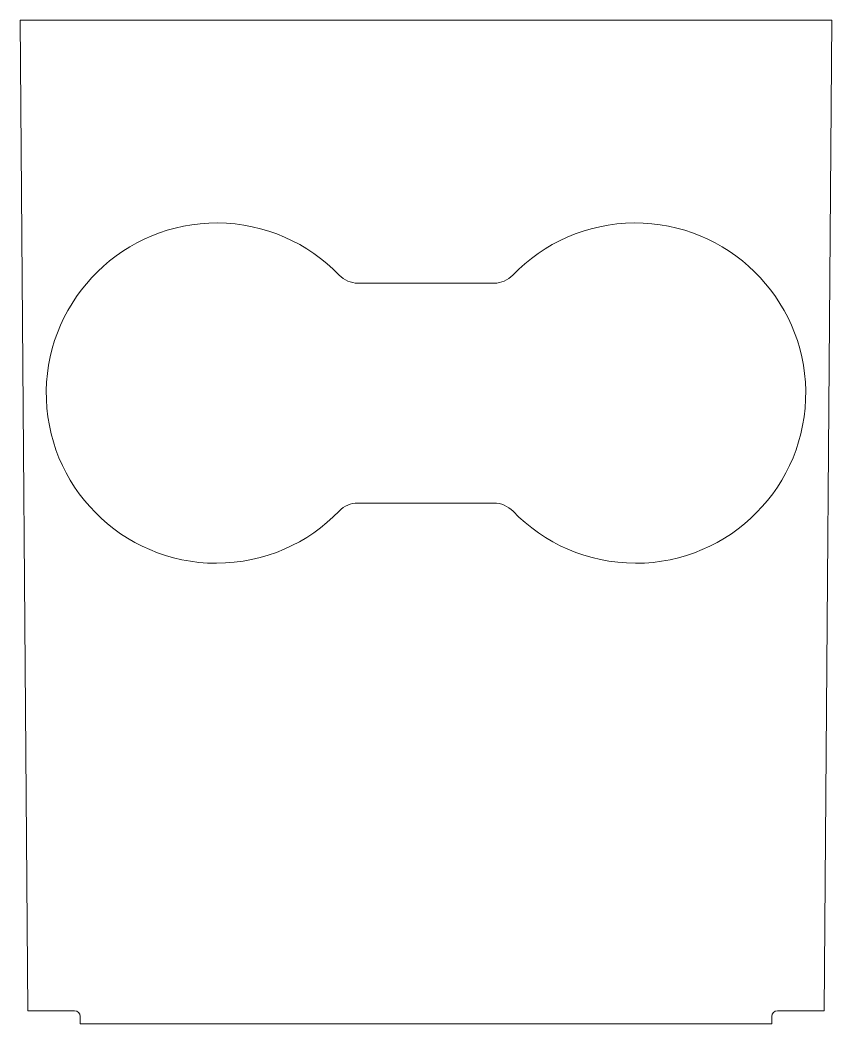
# Model space of a CAD drawing. Header units: inches. Extents: x 0.38 to 8.12, y 0.68 to 10.26.
import ezdxf

# ---------------------------------------------------------------- set-up
doc = ezdxf.new("R2010")
doc.units = ezdxf.units.IN
doc.header["$MEASUREMENT"] = 0
doc.layers.add('Layer 1', color=7, linetype='Continuous')

msp = doc.modelspace()

# ---------------------------------------------------------------- linework, layer by layer
at = {"layer": 'Layer 1', "lineweight": 0}
for points, knots in [([(0.8947, 0.8), (0.9246, 0.8), (0.9489, 0.776), (0.9489, 0.746), (0.9489, 0.746), (0.9489, 0.675), (0.9489, 0.675), (0.9489, 0.675), (7.5509, 0.675), (7.5509, 0.675), (7.5509, 0.675), (7.5509, 0.746), (7.5509, 0.746), (7.5509, 0.776), (7.5752, 0.8), (7.6052, 0.8), (7.6052, 0.8), (8.051, 0.8), (8.051, 0.8), (8.051, 0.8), (8.125, 10.2625), (8.125, 10.2625), (8.125, 10.2625), (0.375, 10.2625), (0.375, 10.2625), (0.375, 10.2625), (0.449, 0.8), (0.449, 0.8), (0.449, 0.8), (0.8947, 0.8), (0.8947, 0.8)], [0, 0, 0, 0, 1, 1, 1, 2, 2, 2, 3, 3, 3, 4, 4, 4, 5, 5, 5, 6, 6, 6, 7, 7, 7, 8, 8, 8, 9, 9, 9, 10, 10, 10, 10]), ([(2.2593, 8.325), (2.7152, 8.3224), (3.1266, 8.132), (3.4202, 7.8273), (3.4675, 7.7782), (3.5324, 7.75), (3.6005, 7.75), (3.6005, 7.75), (4.9009, 7.75), (4.9009, 7.75), (4.9682, 7.75), (5.0322, 7.7778), (5.0788, 7.8263), (5.3724, 8.1316), (5.7843, 8.3224), (6.2407, 8.325), (7.1285, 8.3299), (7.8625, 7.6108), (7.8748, 6.7231), (7.8875, 5.8151), (7.1552, 5.075), (6.25, 5.075), (5.7908, 5.075), (5.3762, 5.2655), (5.0807, 5.5717), (5.0328, 5.6214), (4.9671, 5.65), (4.898, 5.65), (4.898, 5.65), (3.5998, 5.65), (3.5998, 5.65), (3.5321, 5.65), (3.4677, 5.622), (3.4208, 5.5733), (3.1252, 5.2661), (2.7099, 5.075), (2.25, 5.075), (1.3448, 5.075), (0.6125, 5.8151), (0.6252, 6.7231), (0.6375, 7.6108), (1.3715, 8.3299), (2.2593, 8.325)], [0, 0, 0, 0, 1, 1, 1, 2, 2, 2, 3, 3, 3, 4, 4, 4, 5, 5, 5, 6, 6, 6, 7, 7, 7, 8, 8, 8, 9, 9, 9, 10, 10, 10, 11, 11, 11, 12, 12, 12, 13, 13, 13, 14, 14, 14, 14])]:
    msp.add_open_spline(points, degree=3, knots=knots, dxfattribs=at)

doc.saveas('drawing.dxf')
